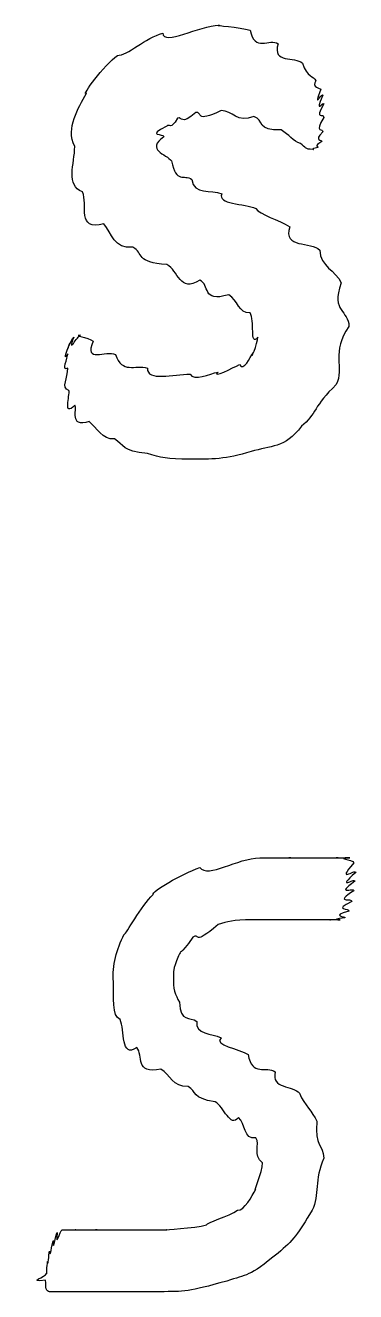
# Model space of a CAD drawing. Header units: millimetres. Extents: x 0 to 216, y 0 to 279.
# Drawn here: x 12.58 to 14.46, y 161.86 to 169.07 of the extents above; entities that cross this region are included whole.
import ezdxf

# ---------------------------------------------------------------- set-up
doc = ezdxf.new("R2010")
doc.units = ezdxf.units.MM
doc.layers.get('0').update_dxf_attribs({"linetype": 'CONTINUOUS'})

msp = doc.modelspace()

# ---------------------------------------------------------------- linework, layer by layer
at = {"color": 0}
for p, q in [((14.4198, 167.355), (14.4198, 167.355)), ((14.4584, 164.248), (14.4584, 164.248))]:
    msp.add_line(p, q, dxfattribs=at)
for points in [[(13.1024, 168.898), (13.1589, 168.895), (13.2623, 168.999), (13.3615, 169.025)], [(13.3615, 169.025), (13.3615, 168.95), (13.5709, 169.069), (13.6812, 169.069)], [(13.6812, 169.069), (13.6481, 169.069), (13.7983, 169.059), (13.8576, 169.041)], [(13.8576, 169.041), (13.8824, 168.915), (13.9692, 168.997), (14.0174, 168.964)], [(14.0174, 168.964), (13.9816, 168.848), (14.1139, 168.894), (14.1552, 168.854)], [(12.926, 168.683), (12.8943, 168.664), (13.028, 168.843), (13.1024, 168.898)], [(14.1552, 168.854), (14.18, 168.771), (14.2214, 168.783), (14.2324, 168.754)], [(14.2324, 168.754), (14.2062, 168.716), (14.2558, 168.712), (14.2599, 168.705)], [(12.8598, 168.38), (12.8061, 168.487), (12.8819, 168.595), (12.926, 168.683)], [(14.2599, 168.705), (14.2131, 168.584), (14.2668, 168.686), (14.271, 168.672)], [(14.271, 168.672), (14.2214, 168.553), (14.2765, 168.64), (14.2765, 168.622)], [(13.5489, 168.573), (13.4607, 168.495), (13.4731, 168.553), (13.4442, 168.54)], [(13.6922, 168.584), (13.5406, 168.509), (13.5888, 168.579), (13.5489, 168.573)], [(13.8796, 168.551), (13.7831, 168.509), (13.7611, 168.584), (13.6922, 168.584)], [(14.2765, 168.622), (14.2214, 168.518), (14.2765, 168.578), (14.2765, 168.545)], [(13.4442, 168.54), (13.4056, 168.469), (13.3973, 168.513), (13.3835, 168.495)], [(14.034, 168.474), (13.8975, 168.465), (13.9375, 168.529), (13.8796, 168.551)], [(14.2765, 168.545), (14.2214, 168.451), (14.2737, 168.485), (14.271, 168.462)], [(13.3835, 168.495), (13.2623, 168.432), (13.367, 168.457), (13.367, 168.435)], [(13.367, 168.435), (13.2623, 168.359), (13.3808, 168.337), (13.4111, 168.297)], [(14.1442, 168.396), (14.1029, 168.41), (14.0781, 168.447), (14.034, 168.474)], [(14.271, 168.462), (14.2172, 168.407), (14.2682, 168.421), (14.2655, 168.407)], [(12.9039, 168.121), (12.8061, 168.156), (12.8598, 168.281), (12.8598, 168.38)], [(14.2159, 168.363), (14.1663, 168.363), (14.1773, 168.374), (14.1442, 168.396)], [(14.2434, 168.374), (14.1911, 168.363), (14.2269, 168.363), (14.2159, 168.363)], [(14.2655, 168.407), (14.2103, 168.377), (14.2544, 168.381), (14.2434, 168.374)], [(13.4111, 168.297), (13.4386, 168.165), (13.4786, 168.225), (13.5268, 168.192)], [(13.5268, 168.192), (13.5378, 168.101), (13.6343, 168.135), (13.6977, 168.11)], [(13.0252, 167.939), (12.8681, 167.896), (12.937, 168.05), (12.9039, 168.121)], [(13.6977, 168.11), (13.666, 168.05), (13.8272, 168.056), (13.8906, 168.027)], [(13.8906, 168.027), (13.9127, 167.991), (14.0202, 167.962), (14.0836, 167.922)], [(13.1906, 167.807), (13.0817, 167.793), (13.0721, 167.886), (13.0252, 167.939)], [(14.0836, 167.922), (14.0408, 167.797), (14.2062, 167.841), (14.2544, 167.79)], [(13.3835, 167.707), (13.2071, 167.72), (13.2526, 167.769), (13.1906, 167.807)], [(14.2544, 167.79), (14.2572, 167.694), (14.3454, 167.676), (14.3757, 167.603)], [(13.5709, 167.619), (13.4565, 167.543), (13.4497, 167.677), (13.3835, 167.707)], [(13.7363, 167.536), (13.5778, 167.488), (13.6329, 167.593), (13.5709, 167.619)], [(14.3757, 167.603), (14.3164, 167.433), (14.4198, 167.45), (14.4198, 167.355)], [(13.8576, 167.432), (13.7942, 167.429), (13.7873, 167.506), (13.7363, 167.536)], [(13.9017, 167.294), (13.8534, 167.235), (13.8865, 167.394), (13.8576, 167.432)], [(14.4198, 167.355), (14.3164, 167.212), (14.395, 167.119), (14.3481, 167.024)], [(12.8323, 167.261), (12.7951, 167.175), (12.8461, 167.29), (12.8543, 167.294)], [(12.8543, 167.294), (12.813, 167.186), (12.8778, 167.305), (12.8929, 167.305)], [(12.8929, 167.305), (12.8461, 167.305), (12.9343, 167.294), (12.9646, 167.272)], [(13.8741, 167.206), (13.8534, 167.146), (13.9017, 167.261), (13.9017, 167.294)], [(12.8213, 167.2), (12.7841, 167.142), (12.8282, 167.246), (12.8323, 167.261)], [(12.9646, 167.272), (12.9095, 167.142), (13.039, 167.224), (13.0914, 167.195)], [(13.7969, 167.139), (13.8204, 167.095), (13.8589, 167.18), (13.8741, 167.206)], [(12.8213, 167.118), (12.7799, 167.095), (12.8213, 167.178), (12.8213, 167.2)], [(13.0914, 167.195), (13.13, 167.084), (13.203, 167.139), (13.2733, 167.118)], [(13.6756, 167.095), (13.6329, 167.058), (13.7638, 167.12), (13.7969, 167.139)], [(12.8268, 166.991), (12.7799, 167.007), (12.8213, 167.062), (12.8213, 167.118)], [(13.2733, 167.118), (13.2691, 167.04), (13.4235, 167.084), (13.5158, 167.084)], [(13.5158, 167.084), (13.5378, 167.04), (13.6274, 167.087), (13.6756, 167.095)], [(12.8598, 166.908), (12.7909, 166.834), (12.8337, 166.964), (12.8268, 166.991)], [(14.3481, 167.024), (14.2214, 166.908), (14.2338, 166.853), (14.1497, 166.787)], [(12.9425, 166.814), (12.824, 166.779), (12.8778, 166.882), (12.8598, 166.908)], [(13.0859, 166.715), (13.0197, 166.71), (12.9825, 166.781), (12.9425, 166.814)], [(14.1497, 166.787), (14.056, 166.661), (13.9733, 166.677), (13.8631, 166.643)], [(13.2733, 166.632), (13.13, 166.643), (13.141, 166.682), (13.0859, 166.715)], [(13.5103, 166.599), (13.3904, 166.599), (13.3463, 166.61), (13.2733, 166.632)], [(13.8631, 166.643), (13.7211, 166.599), (13.6385, 166.599), (13.5103, 166.599)], [(13.5709, 164.276), (13.6178, 164.212), (13.7873, 164.331), (13.9127, 164.331)], [(13.9127, 164.331), (13.9237, 164.331), (14.034, 164.331), (14.0891, 164.331)], [(14.0891, 164.331), (14.034, 164.331), (14.1938, 164.331), (14.2379, 164.331)], [(14.2379, 164.331), (14.2434, 164.331), (14.3261, 164.331), (14.3591, 164.331)], [(14.3591, 164.331), (14.3095, 164.331), (14.4143, 164.331), (14.4253, 164.331)], [(14.4253, 164.331), (14.3316, 164.331), (14.4432, 164.321), (14.4473, 164.303)], [(13.3064, 164.122), (13.2953, 164.139), (13.4676, 164.239), (13.5709, 164.276)], [(14.4473, 164.303), (14.3426, 164.18), (14.4584, 164.27), (14.4584, 164.248)], [(14.4584, 164.248), (14.3426, 164.144), (14.4556, 164.217), (14.4529, 164.199)], [(14.4529, 164.199), (14.3385, 164.11), (14.4501, 164.166), (14.4473, 164.144)], [(13.141, 163.896), (13.152, 163.893), (13.236, 164.058), (13.3064, 164.122)], [(14.4473, 164.144), (14.3316, 164.069), (14.4391, 164.105), (14.4363, 164.083)], [(14.4363, 164.083), (14.3233, 164.029), (14.4267, 164.046), (14.4198, 164.028)], [(13.8686, 163.978), (13.7583, 163.978), (13.7308, 163.969), (13.6756, 163.951)], [(14.0615, 163.978), (13.9044, 163.978), (13.9416, 163.978), (13.8686, 163.978)], [(14.2103, 163.978), (14.1359, 163.978), (14.1194, 163.978), (14.0615, 163.978)], [(14.3095, 163.978), (14.2172, 163.978), (14.2503, 163.978), (14.2103, 163.978)], [(14.3702, 163.978), (14.2682, 163.978), (14.3343, 163.978), (14.3095, 163.978)], [(14.3977, 163.989), (14.2944, 163.978), (14.3812, 163.978), (14.3702, 163.978)], [(14.4198, 164.028), (14.3095, 163.996), (14.4046, 164), (14.3977, 163.989)], [(13.0803, 163.625), (13.0707, 163.721), (13.0996, 163.81), (13.141, 163.896)], [(13.6756, 163.951), (13.5296, 163.824), (13.5723, 163.908), (13.5323, 163.879)], [(13.5323, 163.879), (13.4524, 163.765), (13.4676, 163.814), (13.4497, 163.774)], [(13.4497, 163.774), (13.4166, 163.683), (13.4221, 163.693), (13.4221, 163.653)], [(13.1189, 163.411), (13.0707, 163.427), (13.0803, 163.544), (13.0803, 163.625)], [(13.4221, 163.653), (13.4166, 163.588), (13.4331, 163.55), (13.4552, 163.51)], [(13.4552, 163.51), (13.4634, 163.39), (13.513, 163.432), (13.5544, 163.4)], [(13.2126, 163.251), (13.1217, 163.187), (13.1437, 163.351), (13.1189, 163.411)], [(13.5544, 163.4), (13.5447, 163.324), (13.6398, 163.335), (13.6922, 163.306)], [(13.3505, 163.129), (13.1989, 163.096), (13.2526, 163.207), (13.2126, 163.251)], [(13.6922, 163.306), (13.6481, 163.264), (13.7942, 163.245), (13.8465, 163.212)], [(13.8465, 163.212), (13.8686, 163.085), (13.9485, 163.149), (14.0009, 163.113)], [(13.5048, 163.03), (13.4193, 163.026), (13.4014, 163.096), (13.3505, 163.129)], [(14.0009, 163.113), (13.9747, 163.015), (14.1015, 163.038), (14.1387, 162.991)], [(13.6591, 162.942), (13.5227, 162.964), (13.5558, 163), (13.5048, 163.03)], [(14.1387, 162.991), (14.169, 162.92), (14.2117, 162.889), (14.2379, 162.832)], [(13.7914, 162.854), (13.7432, 162.79), (13.7101, 162.916), (13.6591, 162.942)], [(13.8906, 162.738), (13.8204, 162.724), (13.8314, 162.821), (13.7914, 162.854)], [(14.2379, 162.832), (14.2214, 162.684), (14.2765, 162.702), (14.2765, 162.622)], [(13.9292, 162.595), (13.8713, 162.64), (13.9154, 162.697), (13.8906, 162.738)], [(13.8906, 162.446), (13.8713, 162.416), (13.9292, 162.542), (13.9292, 162.595)], [(14.2765, 162.622), (14.2214, 162.497), (14.2544, 162.416), (14.2103, 162.325)], [(13.7859, 162.325), (13.8245, 162.325), (13.8686, 162.402), (13.8906, 162.446)], [(13.6095, 162.242), (13.6109, 162.254), (13.7377, 162.292), (13.7859, 162.325)], [(14.2103, 162.325), (14.1332, 162.195), (14.1015, 162.151), (14.0174, 162.082)], [(13.3835, 162.214), (13.3573, 162.214), (13.5434, 162.223), (13.6095, 162.242)], [(12.7386, 162.154), (12.7331, 162.074), (12.7524, 162.187), (12.7606, 162.198)], [(12.7606, 162.198), (12.7468, 162.096), (12.7772, 162.214), (12.7882, 162.214)], [(12.7882, 162.214), (12.7799, 162.214), (12.835, 162.214), (12.8654, 162.214)], [(12.8654, 162.214), (12.8433, 162.214), (12.9384, 162.214), (12.9866, 162.214)], [(12.9866, 162.214), (12.9384, 162.214), (13.0886, 162.214), (13.152, 162.214)], [(13.152, 162.214), (13.1851, 162.214), (13.2953, 162.214), (13.3835, 162.214)], [(12.7055, 162.033), (12.7069, 161.997), (12.7124, 162.074), (12.7165, 162.093)], [(12.7165, 162.093), (12.7179, 162.038), (12.7303, 162.135), (12.7386, 162.154)], [(12.7, 161.966), (12.7, 161.953), (12.7014, 162.01), (12.7055, 162.033)], [(14.0174, 162.082), (13.8493, 161.942), (13.8383, 161.962), (13.7253, 161.922)], [(12.6945, 161.928), (12.5788, 161.913), (12.6972, 161.947), (12.7, 161.966)], [(12.7165, 161.862), (12.6972, 161.862), (12.6945, 161.884), (12.6945, 161.928)], [(13.7253, 161.922), (13.5048, 161.862), (13.4841, 161.862), (13.3449, 161.862)], [(12.7992, 161.862), (12.7289, 161.862), (12.7345, 161.862), (12.7165, 161.862)], [(12.937, 161.862), (12.802, 161.862), (12.835, 161.862), (12.7992, 161.862)], [(13.1189, 161.862), (13.0307, 161.862), (12.9921, 161.862), (12.937, 161.862)], [(13.3449, 161.862), (13.1658, 161.862), (13.1878, 161.862), (13.1189, 161.862)]]:
    msp.add_open_spline(points, degree=3, dxfattribs=at)

doc.saveas('drawing.dxf')
